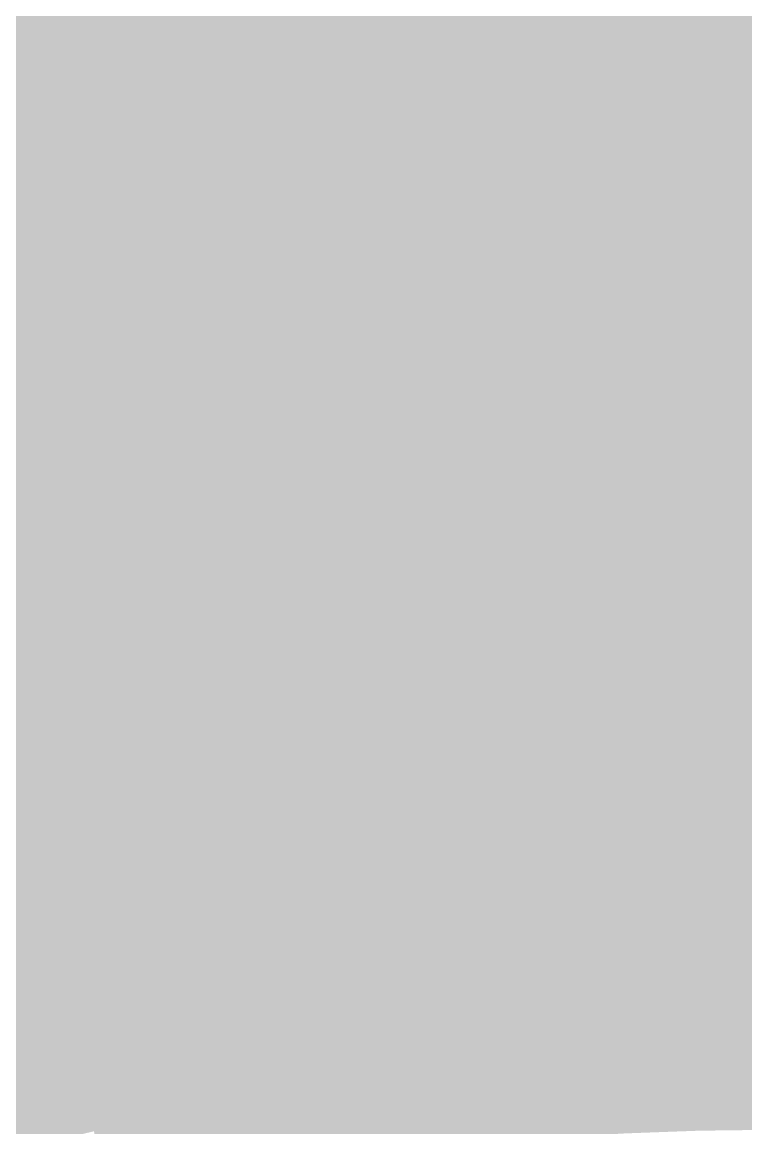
# Model space of a CAD drawing. Header units: inches. Extents: x -266 to 784, y -170 to 213.
# Drawn here: x -10.17 to -0.37, y 41.03 to 56.01 of the extents above; entities that cross this region are included whole.
import ezdxf

# ---------------------------------------------------------------- set-up
doc = ezdxf.new("R2010")
doc.units = ezdxf.units.IN
doc.header["$MEASUREMENT"] = 0

msp = doc.modelspace()

# ---------------------------------------------------------------- linework, layer by layer
at = {"color": 86, "true_color": 0x267300}
msp.add_solid([(-11.120148, 55.904761), (-11.315239, 56.885546), (-9.744828, 56.160826), (-9.91579, 57.146103)], dxfattribs=at)
at = {"color": 76, "true_color": 0x346f00}
msp.add_solid([(-2.74779, 55.932546), (-2.796857, 56.931341), (-1.374309, 55.983134), (-1.39885, 56.982833)], dxfattribs=at)
at = {"color": 76, "true_color": 0x376f00}
msp.add_solid([(-1.374309, 55.983134), (-1.39885, 56.982833), (0, 56), (0, 57)], dxfattribs=at)
at = {"color": 76, "true_color": 0x2f6f00}
msp.add_solid([(-5.48896, 55.730345), (-5.586977, 56.725529), (-4.119616, 55.848266), (-4.19318, 56.845556)], dxfattribs=at)
at = {"color": 76, "true_color": 0x326f00}
msp.add_solid([(-4.119616, 55.848266), (-4.19318, 56.845556), (-2.74779, 55.932546), (-2.796857, 56.931341)], dxfattribs=at)
at = {"color": 86, "true_color": 0x2d6f00}
msp.add_solid([(-6.854998, 55.578854), (-6.977408, 56.571333), (-5.48896, 55.730345), (-5.586977, 56.725529)], dxfattribs=at)
at = {"color": 86, "true_color": 0x2a6f00}
msp.add_solid([(-8.216907, 55.393885), (-8.363637, 56.383061), (-6.854998, 55.578854), (-6.977408, 56.571333)], dxfattribs=at)
at = {"color": 86, "true_color": 0x276f00}
msp.add_solid([(-9.573866, 55.175548), (-9.744828, 56.160826), (-8.216907, 55.393885), (-8.363637, 56.383061)], dxfattribs=at)
at = {"color": 86, "true_color": 0x256f00}
msp.add_solid([(-10.925058, 54.923976), (-11.120148, 55.904761), (-9.573866, 55.175548), (-9.744828, 56.160826)], dxfattribs=at)
at = {"color": 76, "true_color": 0x306b00}
msp.add_solid([(-4.046051, 54.850975), (-4.119616, 55.848266), (-2.698722, 54.93375), (-2.74779, 55.932546)], dxfattribs=at)
at = {"color": 76, "true_color": 0x326b00}
msp.add_solid([(-2.698722, 54.93375), (-2.74779, 55.932546), (-1.349768, 54.983435), (-1.374309, 55.983134)], dxfattribs=at)
at = {"color": 76, "true_color": 0x356b00}
msp.add_solid([(-1.349768, 54.983435), (-1.374309, 55.983134), (0, 55), (0, 56)], dxfattribs=at)
at = {"color": 86, "true_color": 0x2d6b00}
msp.add_solid([(-5.390943, 54.73516), (-5.48896, 55.730345), (-4.046051, 54.850975), (-4.119616, 55.848266)], dxfattribs=at)
at = {"color": 86, "true_color": 0x2b6b00}
msp.add_solid([(-6.732587, 54.586374), (-6.854998, 55.578854), (-5.390943, 54.73516), (-5.48896, 55.730345)], dxfattribs=at)
at = {"color": 86, "true_color": 0x286b00}
msp.add_solid([(-8.070176, 54.404708), (-8.216907, 55.393885), (-6.732587, 54.586374), (-6.854998, 55.578854)], dxfattribs=at)
at = {"color": 86, "true_color": 0x266b00}
msp.add_solid([(-9.402904, 54.19027), (-9.573866, 55.175548), (-8.070176, 54.404708), (-8.216907, 55.393885)], dxfattribs=at)
at = {"color": 86, "true_color": 0x236b00}
msp.add_solid([(-10.729968, 53.94319), (-10.925058, 54.923976), (-9.402904, 54.19027), (-9.573866, 55.175548)], dxfattribs=at)
at = {"color": 68, "true_color": 0x336600}
msp.add_solid([(-1.325226, 53.983736), (-1.349768, 54.983435), (0, 54), (0, 55)], dxfattribs=at)
at = {"color": 78, "true_color": 0x2c6600}
msp.add_solid([(-5.292926, 53.739975), (-5.390943, 54.73516), (-3.972486, 53.853685), (-4.046051, 54.850975)], dxfattribs=at)
at = {"color": 78, "true_color": 0x2e6600}
msp.add_solid([(-3.972486, 53.853685), (-4.046051, 54.850975), (-2.649654, 53.934955), (-2.698722, 54.93375)], dxfattribs=at)
at = {"color": 68, "true_color": 0x306600}
msp.add_solid([(-2.649654, 53.934955), (-2.698722, 54.93375), (-1.325226, 53.983736), (-1.349768, 54.983435)], dxfattribs=at)
at = {"color": 78, "true_color": 0x296600}
msp.add_solid([(-6.610176, 53.593895), (-6.732587, 54.586374), (-5.292926, 53.739975), (-5.390943, 54.73516)], dxfattribs=at)
at = {"color": 78, "true_color": 0x276600}
msp.add_solid([(-7.923446, 53.415532), (-8.070176, 54.404708), (-6.610176, 53.593895), (-6.732587, 54.586374)], dxfattribs=at)
at = {"color": 86, "true_color": 0x246600}
msp.add_solid([(-9.231942, 53.204993), (-9.402904, 54.19027), (-7.923446, 53.415532), (-8.070176, 54.404708)], dxfattribs=at)
at = {"color": 86, "true_color": 0x226600}
msp.add_solid([(-10.534877, 52.962405), (-10.729968, 53.94319), (-9.231942, 53.204993), (-9.402904, 54.19027)], dxfattribs=at)
at = {"color": 78, "true_color": 0x2e6200}
msp.add_solid([(-2.600587, 52.936159), (-2.649654, 53.934955), (-1.300685, 52.984037), (-1.325226, 53.983736)], dxfattribs=at)
at = {"color": 68, "true_color": 0x316200}
msp.add_solid([(-1.300685, 52.984037), (-1.325226, 53.983736), (0, 53), (0, 54)], dxfattribs=at)
at = {"color": 78, "true_color": 0x2a6200}
msp.add_solid([(-5.194908, 52.744791), (-5.292926, 53.739975), (-3.898922, 52.856394), (-3.972486, 53.853685)], dxfattribs=at)
at = {"color": 78, "true_color": 0x2c6200}
msp.add_solid([(-3.898922, 52.856394), (-3.972486, 53.853685), (-2.600587, 52.936159), (-2.649654, 53.934955)], dxfattribs=at)
at = {"color": 78, "true_color": 0x276200}
msp.add_solid([(-6.487766, 52.601415), (-6.610176, 53.593895), (-5.194908, 52.744791), (-5.292926, 53.739975)], dxfattribs=at)
at = {"color": 78, "true_color": 0x256200}
msp.add_solid([(-7.776715, 52.426355), (-7.923446, 53.415532), (-6.487766, 52.601415), (-6.610176, 53.593895)], dxfattribs=at)
at = {"color": 78, "true_color": 0x236200}
msp.add_solid([(-9.06098, 52.219715), (-9.231942, 53.204993), (-7.776715, 52.426355), (-7.923446, 53.415532)], dxfattribs=at)
at = {"color": 78, "true_color": 0x216200}
msp.add_solid([(-10.339787, 51.98162), (-10.534877, 52.962405), (-9.06098, 52.219715), (-9.231942, 53.204993)], dxfattribs=at)
at = {"color": 78, "true_color": 0x2a5e00}
msp.add_solid([(-3.825357, 51.859104), (-3.898922, 52.856394), (-2.551519, 51.937364), (-2.600587, 52.936159)], dxfattribs=at)
at = {"color": 78, "true_color": 0x2c5e00}
msp.add_solid([(-2.551519, 51.937364), (-2.600587, 52.936159), (-1.276144, 51.984339), (-1.300685, 52.984037)], dxfattribs=at)
at = {"color": 78, "true_color": 0x2f5e00}
msp.add_solid([(-1.276144, 51.984339), (-1.300685, 52.984037), (0, 52), (0, 53)], dxfattribs=at)
at = {"color": 78, "true_color": 0x285e00}
msp.add_solid([(-5.096891, 51.749606), (-5.194908, 52.744791), (-3.825357, 51.859104), (-3.898922, 52.856394)], dxfattribs=at)
at = {"color": 78, "true_color": 0x245e00}
msp.add_solid([(-7.629985, 51.437179), (-7.776715, 52.426355), (-6.365355, 51.608936), (-6.487766, 52.601415)], dxfattribs=at)
at = {"color": 78, "true_color": 0x265e00}
msp.add_solid([(-6.365355, 51.608936), (-6.487766, 52.601415), (-5.096891, 51.749606), (-5.194908, 52.744791)], dxfattribs=at)
at = {"color": 78, "true_color": 0x215e00}
msp.add_solid([(-8.890018, 51.234437), (-9.06098, 52.219715), (-7.629985, 51.437179), (-7.776715, 52.426355)], dxfattribs=at)
at = {"color": 78, "true_color": 0x1f5e00}
msp.add_solid([(-10.144697, 51.000835), (-10.339787, 51.98162), (-8.890018, 51.234437), (-9.06098, 52.219715)], dxfattribs=at)
at = {"color": 78, "true_color": 0x2c5a00}
msp.add_solid([(-1.251603, 50.98464), (-1.276144, 51.984339), (0, 51), (0, 52)], dxfattribs=at)
at = {"color": 78, "true_color": 0x1d5e00}
msp.add_solid([(-11.393264, 50.736511), (-11.612366, 51.712213), (-10.144697, 51.000835), (-10.339787, 51.98162)], dxfattribs=at)
at = {"color": 78, "true_color": 0x265a00}
msp.add_solid([(-4.998874, 50.754421), (-5.096891, 51.749606), (-3.751793, 50.861813), (-3.825357, 51.859104)], dxfattribs=at)
at = {"color": 78, "true_color": 0x285a00}
msp.add_solid([(-3.751793, 50.861813), (-3.825357, 51.859104), (-2.502451, 50.938568), (-2.551519, 51.937364)], dxfattribs=at)
at = {"color": 78, "true_color": 0x2a5a00}
msp.add_solid([(-2.502451, 50.938568), (-2.551519, 51.937364), (-1.251603, 50.98464), (-1.276144, 51.984339)], dxfattribs=at)
at = {"color": 78, "true_color": 0x245a00}
msp.add_solid([(-6.242944, 50.616456), (-6.365355, 51.608936), (-4.998874, 50.754421), (-5.096891, 51.749606)], dxfattribs=at)
at = {"color": 78, "true_color": 0x225a00}
msp.add_solid([(-7.483254, 50.448002), (-7.629985, 51.437179), (-6.242944, 50.616456), (-6.365355, 51.608936)], dxfattribs=at)
at = {"color": 78, "true_color": 0x205a00}
msp.add_solid([(-8.719056, 50.24916), (-8.890018, 51.234437), (-7.483254, 50.448002), (-7.629985, 51.437179)], dxfattribs=at)
at = {"color": 78, "true_color": 0x1e5a00}
msp.add_solid([(-9.949606, 50.020049), (-10.144697, 51.000835), (-8.719056, 50.24916), (-8.890018, 51.234437)], dxfattribs=at)
at = {"color": 88, "true_color": 0x1c5a00}
msp.add_solid([(-11.174163, 49.760809), (-11.393264, 50.736511), (-9.949606, 50.020049), (-10.144697, 51.000835)], dxfattribs=at)
at = {"color": 78, "true_color": 0x285500}
msp.add_solid([(-2.453384, 49.939773), (-2.502451, 50.938568), (-1.227061, 49.984941), (-1.251603, 50.98464)], dxfattribs=at)
at = {"color": 78, "true_color": 0x2a5500}
msp.add_solid([(-1.227061, 49.984941), (-1.251603, 50.98464), (0, 50), (0, 51)], dxfattribs=at)
at = {"color": 78, "true_color": 0x245500}
msp.add_solid([(-4.900857, 49.759236), (-4.998874, 50.754421), (-3.678228, 49.864523), (-3.751793, 50.861813)], dxfattribs=at)
at = {"color": 78, "true_color": 0x265500}
msp.add_solid([(-3.678228, 49.864523), (-3.751793, 50.861813), (-2.453384, 49.939773), (-2.502451, 50.938568)], dxfattribs=at)
at = {"color": 78, "true_color": 0x225500}
msp.add_solid([(-6.120534, 49.623977), (-6.242944, 50.616456), (-4.900857, 49.759236), (-4.998874, 50.754421)], dxfattribs=at)
at = {"color": 78, "true_color": 0x205500}
msp.add_solid([(-7.336524, 49.458825), (-7.483254, 50.448002), (-6.120534, 49.623977), (-6.242944, 50.616456)], dxfattribs=at)
at = {"color": 78, "true_color": 0x1e5500}
msp.add_solid([(-8.548094, 49.263882), (-8.719056, 50.24916), (-7.336524, 49.458825), (-7.483254, 50.448002)], dxfattribs=at)
at = {"color": 88, "true_color": 0x1c5500}
msp.add_solid([(-9.754516, 49.039264), (-9.949606, 50.020049), (-8.548094, 49.263882), (-8.719056, 50.24916)], dxfattribs=at)
at = {"color": 88, "true_color": 0x1a5500}
msp.add_solid([(-10.955062, 48.785107), (-11.174163, 49.760809), (-9.754516, 49.039264), (-9.949606, 50.020049)], dxfattribs=at)
at = {"color": 78, "true_color": 0x245100}
msp.add_solid([(-3.604664, 48.867232), (-3.678228, 49.864523), (-2.404316, 48.940977), (-2.453384, 49.939773)], dxfattribs=at)
at = {"color": 78, "true_color": 0x265100}
msp.add_solid([(-2.404316, 48.940977), (-2.453384, 49.939773), (-1.20252, 48.985242), (-1.227061, 49.984941)], dxfattribs=at)
at = {"color": 78, "true_color": 0x285100}
msp.add_solid([(-1.20252, 48.985242), (-1.227061, 49.984941), (0, 49), (0, 50)], dxfattribs=at)
at = {"color": 78, "true_color": 0x215100}
msp.add_solid([(-5.998123, 48.631497), (-6.120534, 49.623977), (-4.80284, 48.764052), (-4.900857, 49.759236)], dxfattribs=at)
at = {"color": 78, "true_color": 0x235100}
msp.add_solid([(-4.80284, 48.764052), (-4.900857, 49.759236), (-3.604664, 48.867232), (-3.678228, 49.864523)], dxfattribs=at)
at = {"color": 78, "true_color": 0x1f5100}
msp.add_solid([(-7.189793, 48.469649), (-7.336524, 49.458825), (-5.998123, 48.631497), (-6.120534, 49.623977)], dxfattribs=at)
at = {"color": 78, "true_color": 0x1d5100}
msp.add_solid([(-8.377133, 48.278604), (-8.548094, 49.263882), (-7.189793, 48.469649), (-7.336524, 49.458825)], dxfattribs=at)
at = {"color": 88, "true_color": 0x1b5100}
msp.add_solid([(-9.559426, 48.058479), (-9.754516, 49.039264), (-8.377133, 48.278604), (-8.548094, 49.263882)], dxfattribs=at)
at = {"color": 88, "true_color": 0x195100}
msp.add_solid([(-10.735961, 47.809404), (-10.955062, 48.785107), (-9.559426, 48.058479), (-9.754516, 49.039264)], dxfattribs=at)
at = {"color": 78, "true_color": 0x214d00}
msp.add_solid([(-4.704823, 47.768867), (-4.80284, 48.764052), (-3.531099, 47.869942), (-3.604664, 48.867232)], dxfattribs=at)
at = {"color": 78, "true_color": 0x234d00}
msp.add_solid([(-3.531099, 47.869942), (-3.604664, 48.867232), (-2.355248, 47.942182), (-2.404316, 48.940977)], dxfattribs=at)
at = {"color": 78, "true_color": 0x244d00}
msp.add_solid([(-2.355248, 47.942182), (-2.404316, 48.940977), (-1.177979, 47.985543), (-1.20252, 48.985242)], dxfattribs=at)
at = {"color": 78, "true_color": 0x264d00}
msp.add_solid([(-1.177979, 47.985543), (-1.20252, 48.985242), (0, 48), (0, 49)], dxfattribs=at)
at = {"color": 78, "true_color": 0x1f4d00}
msp.add_solid([(-5.875712, 47.639018), (-5.998123, 48.631497), (-4.704823, 47.768867), (-4.80284, 48.764052)], dxfattribs=at)
at = {"color": 78, "true_color": 0x1d4d00}
msp.add_solid([(-7.043063, 47.480472), (-7.189793, 48.469649), (-5.875712, 47.639018), (-5.998123, 48.631497)], dxfattribs=at)
at = {"color": 88, "true_color": 0x1b4d00}
msp.add_solid([(-8.206171, 47.293327), (-8.377133, 48.278604), (-7.043063, 47.480472), (-7.189793, 48.469649)], dxfattribs=at)
at = {"color": 88, "true_color": 0x1a4d00}
msp.add_solid([(-9.364335, 47.077693), (-9.559426, 48.058479), (-8.206171, 47.293327), (-8.377133, 48.278604)], dxfattribs=at)
at = {"color": 88, "true_color": 0x184d00}
msp.add_solid([(-10.51686, 46.833702), (-10.735961, 47.809404), (-9.364335, 47.077693), (-9.559426, 48.058479)], dxfattribs=at)
at = {"color": 78, "true_color": 0x224900}
msp.add_solid([(-2.306181, 46.943386), (-2.355248, 47.942182), (-1.153438, 46.985844), (-1.177979, 47.985543)], dxfattribs=at)
at = {"color": 78, "true_color": 0x244900}
msp.add_solid([(-1.153438, 46.985844), (-1.177979, 47.985543), (0, 47), (0, 48)], dxfattribs=at)
at = {"color": 78, "true_color": 0x1f4900}
msp.add_solid([(-4.606806, 46.773682), (-4.704823, 47.768867), (-3.457534, 46.872651), (-3.531099, 47.869942)], dxfattribs=at)
at = {"color": 78, "true_color": 0x214900}
msp.add_solid([(-3.457534, 46.872651), (-3.531099, 47.869942), (-2.306181, 46.943386), (-2.355248, 47.942182)], dxfattribs=at)
at = {"color": 78, "true_color": 0x1d4900}
msp.add_solid([(-5.753302, 46.646538), (-5.875712, 47.639018), (-4.606806, 46.773682), (-4.704823, 47.768867)], dxfattribs=at)
at = {"color": 88, "true_color": 0x1b4900}
msp.add_solid([(-6.896332, 46.491296), (-7.043063, 47.480472), (-5.753302, 46.646538), (-5.875712, 47.639018)], dxfattribs=at)
at = {"color": 88, "true_color": 0x1a4900}
msp.add_solid([(-8.035209, 46.308049), (-8.206171, 47.293327), (-6.896332, 46.491296), (-7.043063, 47.480472)], dxfattribs=at)
at = {"color": 88, "true_color": 0x184900}
msp.add_solid([(-9.169245, 46.096908), (-9.364335, 47.077693), (-8.035209, 46.308049), (-8.206171, 47.293327)], dxfattribs=at)
at = {"color": 88, "true_color": 0x164900}
msp.add_solid([(-10.297758, 45.858), (-10.51686, 46.833702), (-9.169245, 46.096908), (-9.364335, 47.077693)], dxfattribs=at)
at = {"color": 78, "true_color": 0x1f4400}
msp.add_solid([(-3.38397, 45.875361), (-3.457534, 46.872651), (-2.257113, 45.944591), (-2.306181, 46.943386)], dxfattribs=at)
at = {"color": 78, "true_color": 0x204400}
msp.add_solid([(-2.257113, 45.944591), (-2.306181, 46.943386), (-1.128897, 45.986146), (-1.153438, 46.985844)], dxfattribs=at)
at = {"color": 78, "true_color": 0x224400}
msp.add_solid([(-1.128897, 45.986146), (-1.153438, 46.985844), (0, 46), (0, 47)], dxfattribs=at)
at = {"color": 88, "true_color": 0x1b4400}
msp.add_solid([(-5.630891, 45.654059), (-5.753302, 46.646538), (-4.508788, 45.778497), (-4.606806, 46.773682)], dxfattribs=at)
at = {"color": 78, "true_color": 0x1d4400}
msp.add_solid([(-4.508788, 45.778497), (-4.606806, 46.773682), (-3.38397, 45.875361), (-3.457534, 46.872651)], dxfattribs=at)
at = {"color": 88, "true_color": 0x1a4400}
msp.add_solid([(-6.749602, 45.502119), (-6.896332, 46.491296), (-5.630891, 45.654059), (-5.753302, 46.646538)], dxfattribs=at)
at = {"color": 88, "true_color": 0x184400}
msp.add_solid([(-7.864247, 45.322772), (-8.035209, 46.308049), (-6.749602, 45.502119), (-6.896332, 46.491296)], dxfattribs=at)
at = {"color": 88, "true_color": 0x174400}
msp.add_solid([(-8.974155, 45.116123), (-9.169245, 46.096908), (-7.864247, 45.322772), (-8.035209, 46.308049)], dxfattribs=at)
at = {"color": 88, "true_color": 0x154400}
msp.add_solid([(-10.078657, 44.882298), (-10.297758, 45.858), (-8.974155, 45.116123), (-9.169245, 46.096908)], dxfattribs=at)
at = {"color": 88, "true_color": 0x134400}
msp.add_solid([(-11.177088, 44.621438), (-11.420068, 45.591469), (-10.078657, 44.882298), (-10.297758, 45.858)], dxfattribs=at)
at = {"color": 88, "true_color": 0x1b4000}
msp.add_solid([(-4.410771, 44.783313), (-4.508788, 45.778497), (-3.310405, 44.878071), (-3.38397, 45.875361)], dxfattribs=at)
at = {"color": 78, "true_color": 0x1d4000}
msp.add_solid([(-3.310405, 44.878071), (-3.38397, 45.875361), (-2.208045, 44.945796), (-2.257113, 45.944591)], dxfattribs=at)
at = {"color": 78, "true_color": 0x1e4000}
msp.add_solid([(-2.208045, 44.945796), (-2.257113, 45.944591), (-1.104355, 44.986447), (-1.128897, 45.986146)], dxfattribs=at)
at = {"color": 78, "true_color": 0x204000}
msp.add_solid([(-1.104355, 44.986447), (-1.128897, 45.986146), (0, 45), (0, 46)], dxfattribs=at)
at = {"color": 88, "true_color": 0x1a4000}
msp.add_solid([(-5.50848, 44.661579), (-5.630891, 45.654059), (-4.410771, 44.783313), (-4.508788, 45.778497)], dxfattribs=at)
at = {"color": 88, "true_color": 0x184000}
msp.add_solid([(-6.602871, 44.512943), (-6.749602, 45.502119), (-5.50848, 44.661579), (-5.630891, 45.654059)], dxfattribs=at)
at = {"color": 88, "true_color": 0x174000}
msp.add_solid([(-7.693285, 44.337494), (-7.864247, 45.322772), (-6.602871, 44.512943), (-6.749602, 45.502119)], dxfattribs=at)
at = {"color": 88, "true_color": 0x154000}
msp.add_solid([(-8.779064, 44.135338), (-8.974155, 45.116123), (-7.693285, 44.337494), (-7.864247, 45.322772)], dxfattribs=at)
at = {"color": 88, "true_color": 0x144000}
msp.add_solid([(-9.859556, 43.906596), (-10.078657, 44.882298), (-8.779064, 44.135338), (-8.974155, 45.116123)], dxfattribs=at)
at = {"color": 88, "true_color": 0x1c3c00}
msp.add_solid([(-2.158978, 43.947), (-2.208045, 44.945796), (-1.079814, 43.986748), (-1.104355, 44.986447)], dxfattribs=at)
at = {"color": 78, "true_color": 0x1e3c00}
msp.add_solid([(-1.079814, 43.986748), (-1.104355, 44.986447), (0, 44), (0, 45)], dxfattribs=at)
at = {"color": 88, "true_color": 0x124000}
msp.add_solid([(-10.934108, 43.651406), (-11.177088, 44.621438), (-9.859556, 43.906596), (-10.078657, 44.882298)], dxfattribs=at)
at = {"color": 88, "true_color": 0x193c00}
msp.add_solid([(-4.312754, 43.788128), (-4.410771, 44.783313), (-3.236841, 43.88078), (-3.310405, 44.878071)], dxfattribs=at)
at = {"color": 88, "true_color": 0x1b3c00}
msp.add_solid([(-3.236841, 43.88078), (-3.310405, 44.878071), (-2.158978, 43.947), (-2.208045, 44.945796)], dxfattribs=at)
at = {"color": 88, "true_color": 0x173c00}
msp.add_solid([(-6.456141, 43.523766), (-6.602871, 44.512943), (-5.38607, 43.6691), (-5.50848, 44.661579)], dxfattribs=at)
at = {"color": 88, "true_color": 0x183c00}
msp.add_solid([(-5.38607, 43.6691), (-5.50848, 44.661579), (-4.312754, 43.788128), (-4.410771, 44.783313)], dxfattribs=at)
at = {"color": 88, "true_color": 0x153c00}
msp.add_solid([(-7.522323, 43.352216), (-7.693285, 44.337494), (-6.456141, 43.523766), (-6.602871, 44.512943)], dxfattribs=at)
at = {"color": 88, "true_color": 0x143c00}
msp.add_solid([(-8.583974, 43.154552), (-8.779064, 44.135338), (-7.522323, 43.352216), (-7.693285, 44.337494)], dxfattribs=at)
at = {"color": 88, "true_color": 0x123c00}
msp.add_solid([(-9.640455, 42.930894), (-9.859556, 43.906596), (-8.583974, 43.154552), (-8.779064, 44.135338)], dxfattribs=at)
at = {"color": 88, "true_color": 0x193700}
msp.add_solid([(-3.163276, 42.88349), (-3.236841, 43.88078), (-2.10991, 42.948205), (-2.158978, 43.947)], dxfattribs=at)
at = {"color": 88, "true_color": 0x1a3700}
msp.add_solid([(-2.10991, 42.948205), (-2.158978, 43.947), (-1.055273, 42.987049), (-1.079814, 43.986748)], dxfattribs=at)
at = {"color": 88, "true_color": 0x1c3700}
msp.add_solid([(-1.055273, 42.987049), (-1.079814, 43.986748), (0, 43), (0, 44)], dxfattribs=at)
at = {"color": 88, "true_color": 0x113c00}
msp.add_solid([(-10.691128, 42.681375), (-10.934108, 43.651406), (-9.640455, 42.930894), (-9.859556, 43.906596)], dxfattribs=at)
at = {"color": 88, "true_color": 0x163700}
msp.add_solid([(-5.263659, 42.67662), (-5.38607, 43.6691), (-4.214737, 42.792943), (-4.312754, 43.788128)], dxfattribs=at)
at = {"color": 88, "true_color": 0x183700}
msp.add_solid([(-4.214737, 42.792943), (-4.312754, 43.788128), (-3.163276, 42.88349), (-3.236841, 43.88078)], dxfattribs=at)
at = {"color": 88, "true_color": 0x153700}
msp.add_solid([(-6.30941, 42.53459), (-6.456141, 43.523766), (-5.263659, 42.67662), (-5.38607, 43.6691)], dxfattribs=at)
at = {"color": 88, "true_color": 0x143700}
msp.add_solid([(-7.351361, 42.366939), (-7.522323, 43.352216), (-6.30941, 42.53459), (-6.456141, 43.523766)], dxfattribs=at)
at = {"color": 88, "true_color": 0x123700}
msp.add_solid([(-8.388884, 42.173767), (-8.583974, 43.154552), (-7.351361, 42.366939), (-7.522323, 43.352216)], dxfattribs=at)
at = {"color": 88, "true_color": 0x113700}
msp.add_solid([(-9.421353, 41.955192), (-9.640455, 42.930894), (-8.388884, 42.173767), (-8.583974, 43.154552)], dxfattribs=at)
at = {"color": 88, "true_color": 0x103700}
msp.add_solid([(-10.448148, 41.711344), (-10.691128, 42.681375), (-9.421353, 41.955192), (-9.640455, 42.930894)], dxfattribs=at)
at = {"color": 88, "true_color": 0x163300}
msp.add_solid([(-4.11672, 41.797759), (-4.214737, 42.792943), (-3.089712, 41.886199), (-3.163276, 42.88349)], dxfattribs=at)
at = {"color": 88, "true_color": 0x173300}
msp.add_solid([(-3.089712, 41.886199), (-3.163276, 42.88349), (-2.060842, 41.949409), (-2.10991, 42.948205)], dxfattribs=at)
at = {"color": 88, "true_color": 0x183300}
msp.add_solid([(-2.060842, 41.949409), (-2.10991, 42.948205), (-1.030732, 41.98735), (-1.055273, 42.987049)], dxfattribs=at)
at = {"color": 88, "true_color": 0x193300}
msp.add_solid([(-1.030732, 41.98735), (-1.055273, 42.987049), (0, 42), (0, 43)], dxfattribs=at)
at = {"color": 88, "true_color": 0x153300}
msp.add_solid([(-5.141248, 41.68414), (-5.263659, 42.67662), (-4.11672, 41.797759), (-4.214737, 42.792943)], dxfattribs=at)
at = {"color": 88, "true_color": 0x133300}
msp.add_solid([(-6.16268, 41.545413), (-6.30941, 42.53459), (-5.141248, 41.68414), (-5.263659, 42.67662)], dxfattribs=at)
at = {"color": 88, "true_color": 0x123300}
msp.add_solid([(-7.180399, 41.381661), (-7.351361, 42.366939), (-6.16268, 41.545413), (-6.30941, 42.53459)], dxfattribs=at)
at = {"color": 88, "true_color": 0x113300}
msp.add_solid([(-8.193794, 41.192982), (-8.388884, 42.173767), (-7.180399, 41.381661), (-7.351361, 42.366939)], dxfattribs=at)
at = {"color": 88, "true_color": 0x103300}
msp.add_solid([(-9.202252, 40.979489), (-9.421353, 41.955192), (-8.193794, 41.192982), (-8.388884, 42.173767)], dxfattribs=at)
at = {"color": 88, "true_color": 0x162f00}
msp.add_solid([(-2.011775, 40.950614), (-2.060842, 41.949409), (-1.00619, 40.987652), (-1.030732, 41.98735)], dxfattribs=at)
at = {"color": 88, "true_color": 0x172f00}
msp.add_solid([(-1.00619, 40.987652), (-1.030732, 41.98735), (0, 41), (0, 42)], dxfattribs=at)
at = {"color": 88, "true_color": 0x0f3300}
msp.add_solid([(-10.205168, 40.741313), (-10.448148, 41.711344), (-9.202252, 40.979489), (-9.421353, 41.955192)], dxfattribs=at)
at = {"color": 88, "true_color": 0x142f00}
msp.add_solid([(-4.018703, 40.802574), (-4.11672, 41.797759), (-3.016147, 40.888909), (-3.089712, 41.886199)], dxfattribs=at)
at = {"color": 88, "true_color": 0x152f00}
msp.add_solid([(-3.016147, 40.888909), (-3.089712, 41.886199), (-2.011775, 40.950614), (-2.060842, 41.949409)], dxfattribs=at)
at = {"color": 88, "true_color": 0x122f00}
msp.add_solid([(-6.015949, 40.556237), (-6.16268, 41.545413), (-5.018838, 40.691661), (-5.141248, 41.68414)], dxfattribs=at)
at = {"color": 88, "true_color": 0x132f00}
msp.add_solid([(-5.018838, 40.691661), (-5.141248, 41.68414), (-4.018703, 40.802574), (-4.11672, 41.797759)], dxfattribs=at)
at = {"color": 88, "true_color": 0x112f00}
msp.add_solid([(-7.009437, 40.396383), (-7.180399, 41.381661), (-6.015949, 40.556237), (-6.16268, 41.545413)], dxfattribs=at)
at = {"color": 88, "true_color": 0x102f00}
msp.add_solid([(-7.998703, 40.212196), (-8.193794, 41.192982), (-7.009437, 40.396383), (-7.180399, 41.381661)], dxfattribs=at)
at = {"color": 88, "true_color": 0x0e2f00}
msp.add_solid([(-8.983151, 40.003787), (-9.202252, 40.979489), (-7.998703, 40.212196), (-8.193794, 41.192982)], dxfattribs=at)

doc.saveas('drawing.dxf')
